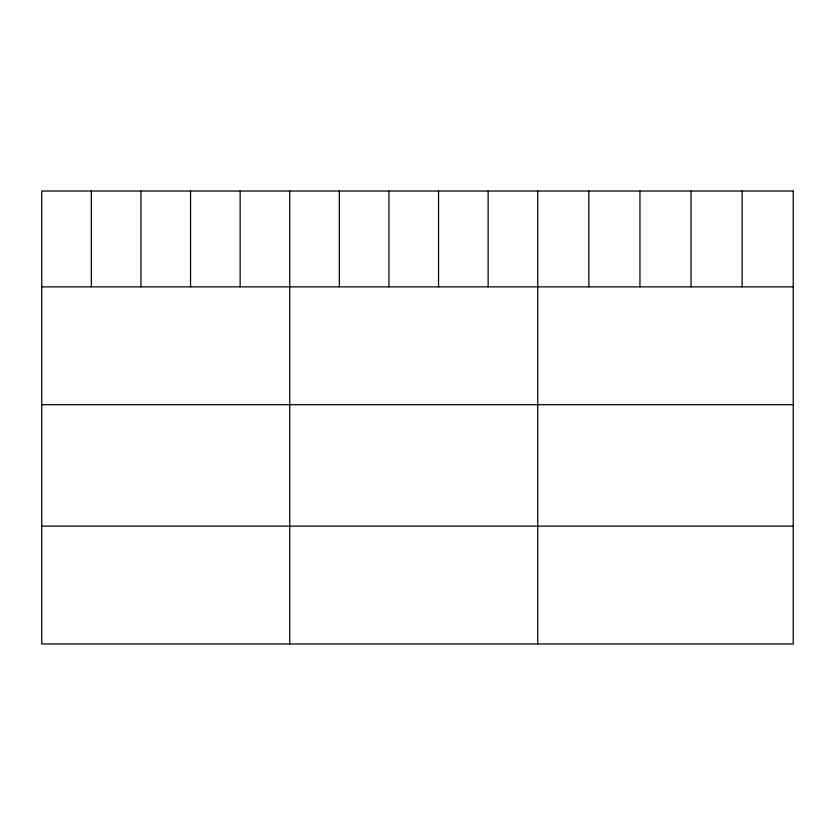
<?xml version="1.0" encoding="UTF-8"?>
<svg xmlns="http://www.w3.org/2000/svg" width="835" height="835" viewBox="0 0 835 835"><rect width="100%" height="100%" fill="white"/><g stroke="black" fill="none" stroke-linecap="round" stroke-linejoin="round"><path stroke-width="1.25" d="M41.75 286.854L793.25 286.854M41.75 404.693L793.25 404.693M41.75 526.123L793.25 526.123M742.148 191.038L742.148 286.854M691.046 191.038L691.046 286.854M639.944 191.038L639.944 286.854M588.842 191.038L588.842 286.854M537.74 191.038L537.74 643.962M488.141 191.038L488.141 286.854M438.542 191.038L438.542 286.854M388.943 191.038L388.943 286.854M339.344 191.038L339.344 286.854M289.745 191.038L289.745 643.962M240.146 191.038L240.146 286.854M190.547 191.038L190.547 286.854M140.948 191.038L140.948 286.854M91.349 191.038L91.349 286.854M793.25 191.038L41.75 191.038L41.75 643.962L793.25 643.962L793.25 191.038"/></g></svg>
